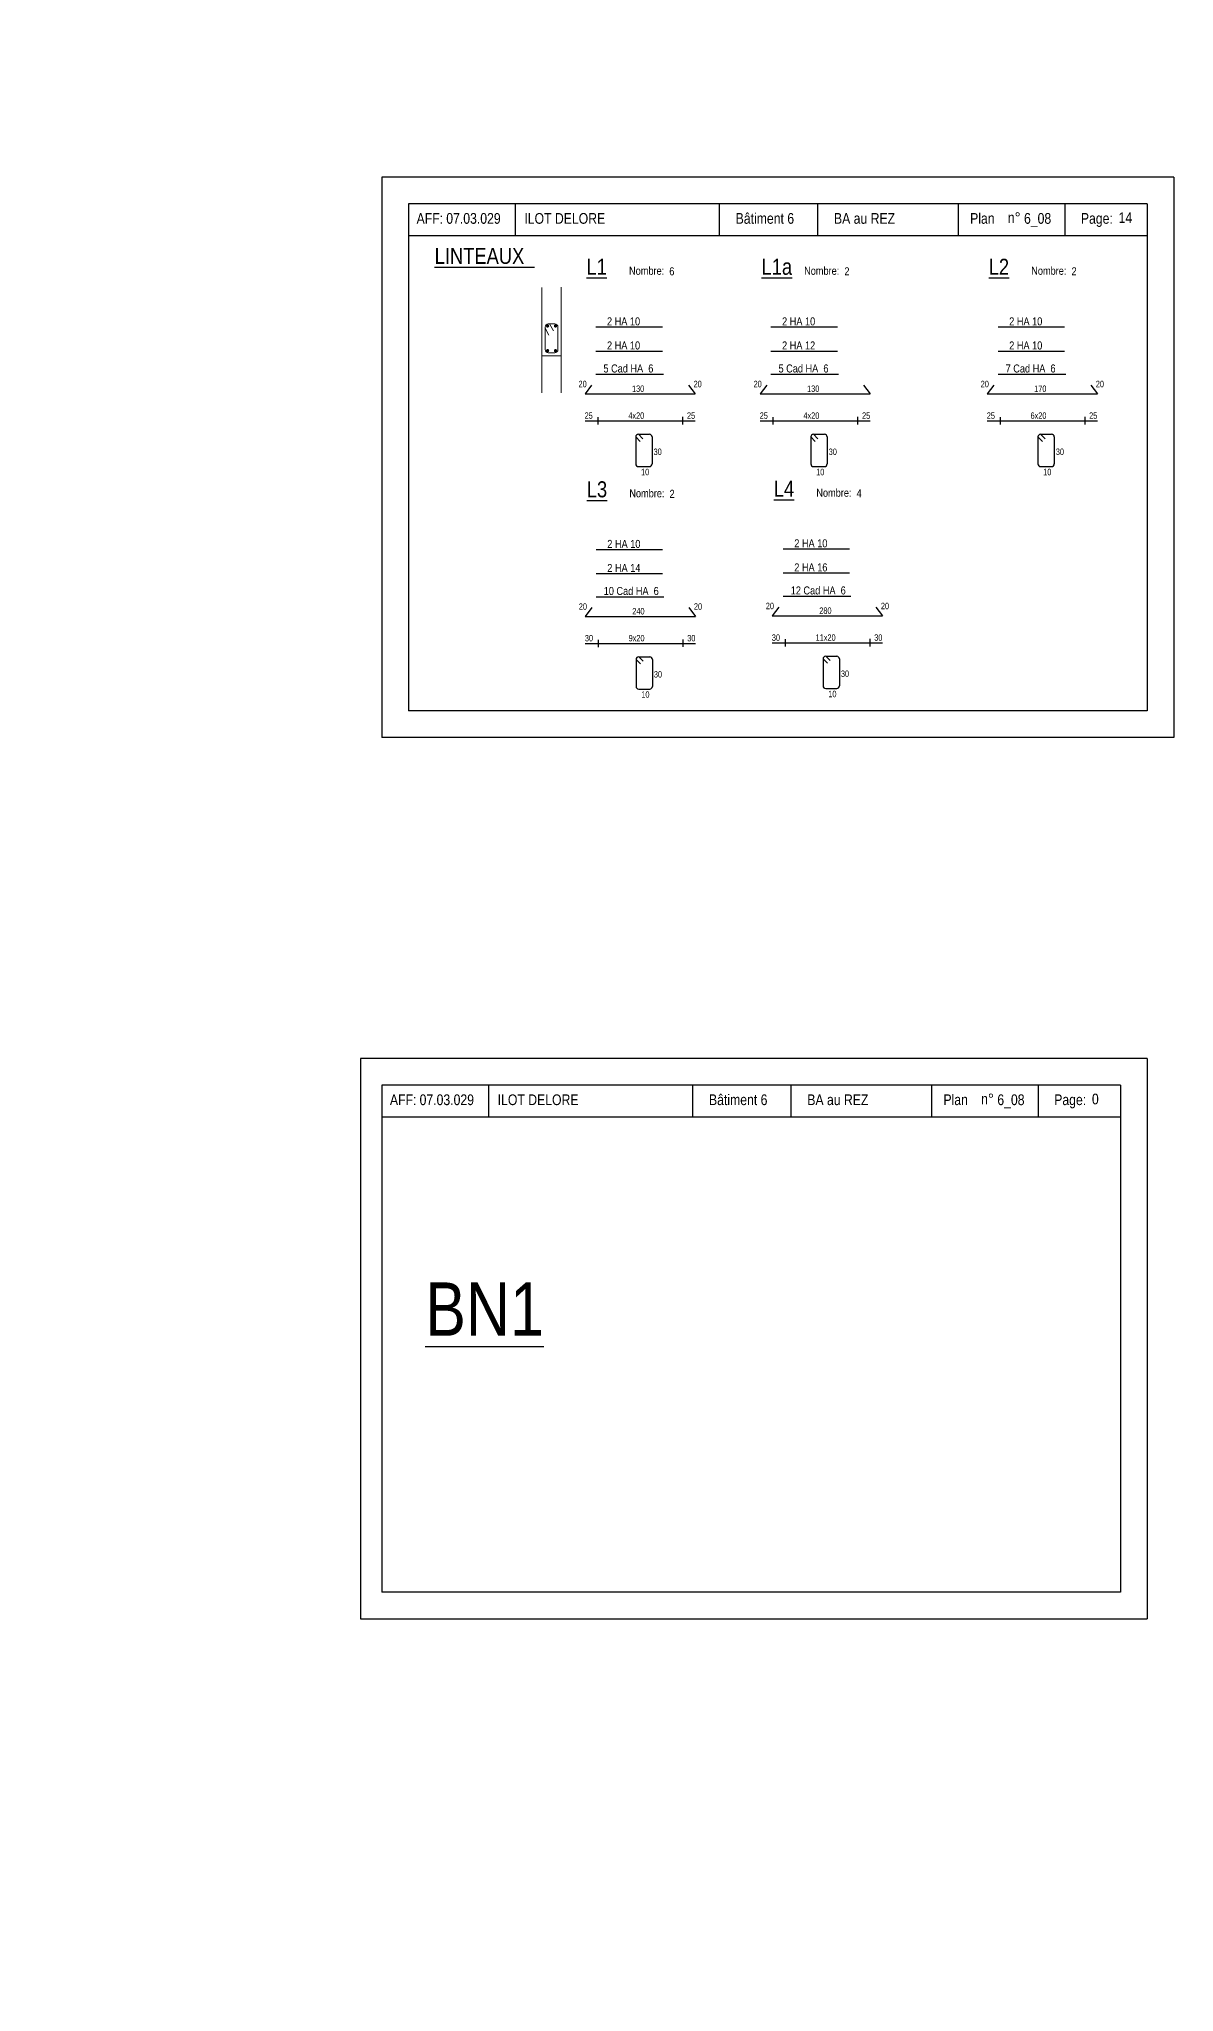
# Model space of a CAD drawing. Header units: metres. Extents: x -9927 to 45032, y -190416 to 12166.
# Drawn here: x -195 to 1933, y -72303 to -68642 of the extents above; entities that cross this region are included whole.
import ezdxf
from ezdxf.enums import TextEntityAlignment as Align

# ---------------------------------------------------------------- set-up
doc = ezdxf.new("R2010")
doc.units = ezdxf.units.M
doc.header["$PDMODE"] = 65
for name, color, linetype in [('01_fenetres', 171, 'Continuous'), ('01_linteaux', 3, 'Continuous'), ('01_poch_murs', 251, 'Continuous'), ('01_texte', 230, 'Continuous'), ('AA_COTES', 2, 'Continuous')]:
    doc.layers.add(name, color=color, linetype=linetype)
doc.styles.add('STYLE2', font='ARIALN.TTF')
doc.dimstyles.new('JB25', dxfattribs={"dimscale": 0.1, "dimtxt": 150, "dimasz": 17, "dimexe": 0.1, "dimexo": 0.1, "dimgap": 0.09, "dimtad": 1, "dimdec": 1, "dimlfac": 0.5, "dimdsep": 46, "dimtxsty": 'STYLE2', "dimblk1": 'BOND_G', "dimblk2": 'BOND_D', "dimsah": 1, "dimcen": 1.5, "dimdle": 0.01, "dimse1": 1, "dimse2": 1, "dimclrd": 4, "dimclre": 2, "dimclrt": 5, "dimadec": 0, "dimazin": 0, "dimtfac": 2.333333, "dimtdec": 1, "dimtix": 1, "dimtmove": 2, "dimatfit": 3, "dimldrblk": 'BOND_G', "dimfxl": 1, "dimtolj": 1, "dimtzin": 0, "dimarcsym": 0})

# ---------------------------------------------------------------- blocks, each defined once
blk = doc.blocks.new('BOND_G')
at = {"layer": 'AA_COTES', "color": 0}
for p, q in [((5, 0), (-5, 0)), ((1.8, 1.8), (-1.8, -1.8)), ((0, -5), (0, 15))]:
    blk.add_line(p, q, dxfattribs=at)
blk = doc.blocks.new('BOND_D')
at = {"layer": 'AA_COTES', "color": 0}
for p, q in [((5, 0), (-5, 0)), ((-1.8, -1.8), (1.8, 1.8)), ((0, 5), (0, -15))]:
    blk.add_line(p, q, dxfattribs=at)
blk = doc.blocks.new('*D1681')
at = {"layer": '01_poch_murs', "color": 4, "lineweight": -2, "transparency": 16777216}
blk.add_line((-184.6, 82.3), (-158, 82.3), dxfattribs=at)
at = {"layer": 'DEFPOINTS', "color": 0, "lineweight": 0, "transparency": 16777216}
for p in [(-156.3, 82.3), (-186.3, 0), (-156.3, -170313.1)]:
    blk.add_point(p, dxfattribs=at)
at = {"layer": '01_poch_murs', "color": 4, "lineweight": -2, "transparency": 16777216, "xscale": 1.7, "yscale": 1.7, "zscale": 1.7, "rotation": 180}
blk.add_blockref('BOND_G', (-186.3, 82.3), dxfattribs=at)
at = {"layer": '01_poch_murs', "color": 4, "lineweight": -2, "transparency": 16777216, "xscale": 1.7, "yscale": 1.7, "zscale": 1.7}
blk.add_blockref('BOND_D', (-156.3, 82.3), dxfattribs=at)
at = {"layer": '01_poch_murs', "color": 5, "transparency": 16777216, "insert": (-171.3, 90), "char_height": 15, "attachment_point": 5, "style": 'STYLE2'}
blk.add_mtext('\\A1;15', dxfattribs=at)

msp = doc.modelspace()

# ---------------------------------------------------------------- linework, layer by layer
at = {"layer": '01_fenetres', "ltscale": 30}
for p, q in [((497.66, -68951.09), (497.66, -69901.09)), ((497.66, -68951.09), (497.66, -69901.09)), ((497.66, -68951.09), (497.66, -69901.09)), ((1882.66, -68951.09), (497.66, -68951.09)), ((697.66, -68951.09), (697.66, -69011.09)), ((1080.16, -68951.09), (1080.16, -69011.09)), ((1264.42, -68951.09), (1264.42, -69011.09)), ((1528.52, -69011.09), (1528.52, -68951.09)), ((1728.52, -69011.09), (1728.52, -68951.09)), ((1882.66, -68951.09), (1882.66, -69901.09)), ((1882.66, -69011.09), (497.66, -69011.09)), ((1882.66, -69901.09), (497.66, -69901.09)), ((447.66, -70603.08), (447.66, -71553.08)), ((1832.66, -70603.08), (447.66, -70603.08)), ((647.66, -70603.08), (647.66, -70663.08)), ((1030.16, -70603.08), (1030.16, -70663.08)), ((1214.42, -70603.08), (1214.42, -70663.08)), ((1478.52, -70663.08), (1478.52, -70603.08)), ((1678.52, -70663.08), (1678.52, -70603.08)), ((1832.66, -70603.08), (1832.66, -71553.08)), ((1832.66, -70663.08), (447.66, -70663.08)), ((1832.66, -71553.08), (447.66, -71553.08))]:
    msp.add_line(p, q, dxfattribs=at)
at = {"layer": '01_linteaux', "linetype": 'ByBlock', "lineweight": 18}
for p, q in [((747.91, -69107.93), (747.91, -69305.12)), ((783.91, -69107.42), (783.91, -69305.12)), ((753.91, -69182), (753.91, -69224)), ((759.91, -69176), (771.91, -69176)), ((762.31, -69176), (769.54, -69188.98)), ((777.91, -69182), (777.91, -69224)), ((753.91, -69184.17), (761.14, -69197.15)), ((747.91, -69236), (769.91, -69236)), ((759.91, -69230), (771.91, -69230)), ((769.91, -69236), (783.91, -69236)), ((769.91, -69236), (769.91, -69236))]:
    msp.add_line(p, q, dxfattribs=at)
at = {"layer": '01_linteaux', "linetype": 'Continuous'}
for p, q in [((828.65, -69357.78), (1035.11, -69357.78)), ((852.66, -69351.07), (852.66, -69364.48)), ((1011.4, -69350.41), (1011.4, -69364.36)), ((1156.86, -69357.78), (1363.31, -69357.78)), ((1180.86, -69351.07), (1180.86, -69364.48)), ((1339.6, -69350.41), (1339.6, -69364.36)), ((1582.59, -69357.78), (1789.05, -69357.78)), ((1606.6, -69351.07), (1606.6, -69364.48)), ((1765.34, -69350.41), (1765.34, -69364.36)), ((923.72, -69387.82), (923.72, -69438.35)), ((923.72, -69387.82), (932.12, -69396.15)), ((928.72, -69382.82), (949.34, -69382.82)), ((928.72, -69382.82), (937.12, -69391.15)), ((954.34, -69387.82), (954.34, -69438.35)), ((1251.93, -69387.82), (1251.93, -69438.35)), ((1251.93, -69387.82), (1260.33, -69396.15)), ((1256.93, -69382.82), (1277.55, -69382.82)), ((1256.93, -69382.82), (1265.33, -69391.15)), ((1282.55, -69387.82), (1282.55, -69438.35)), ((1677.66, -69387.82), (1677.66, -69438.35)), ((1677.66, -69387.82), (1686.06, -69396.15)), ((1682.66, -69382.82), (1703.28, -69382.82)), ((1682.66, -69382.82), (1691.06, -69391.15)), ((1708.28, -69387.82), (1708.28, -69438.35)), ((954.34, -69436.32), (954.34, -69438.35)), ((1282.55, -69436.32), (1282.55, -69438.35)), ((1708.28, -69436.32), (1708.28, -69438.35)), ((928.72, -69443.35), (949.34, -69443.35)), ((1256.93, -69443.35), (1277.55, -69443.35)), ((1682.66, -69443.35), (1703.28, -69443.35)), ((853.19, -69768.19), (853.19, -69781.6)), ((1011.93, -69767.53), (1011.93, -69781.48)), ((1203.73, -69767.12), (1203.73, -69780.54)), ((1362.47, -69766.47), (1362.47, -69780.42)), ((829.18, -69774.89), (1035.64, -69774.89)), ((924.25, -69804.94), (924.25, -69855.47)), ((924.25, -69804.94), (932.65, -69813.27)), ((929.25, -69799.94), (949.87, -69799.94)), ((929.25, -69799.94), (937.65, -69808.27)), ((954.87, -69804.94), (954.87, -69855.47)), ((1179.72, -69773.83), (1386.18, -69773.83)), ((1274.79, -69803.88), (1274.79, -69854.41)), ((1274.79, -69803.88), (1283.2, -69812.2)), ((1279.79, -69798.88), (1300.41, -69798.88)), ((1279.79, -69798.88), (1288.2, -69807.2)), ((1305.41, -69803.88), (1305.41, -69854.41)), ((929.25, -69860.47), (949.87, -69860.47)), ((954.87, -69853.44), (954.87, -69855.47)), ((1279.79, -69859.41), (1300.41, -69859.41)), ((1305.41, -69852.38), (1305.41, -69854.41))]:
    msp.add_line(p, q, dxfattribs=at)
at = {"layer": '01_linteaux', "linetype": 'ByBlock', "lineweight": 18}
for centre, start, end in [((759.91, -69182), 90, 180), ((771.91, -69182), 0, 90), ((759.91, -69224), 180, 270), ((771.91, -69224), 270, 0)]:
    msp.add_arc(centre, 6, start, end, dxfattribs=at)
at = {"layer": '01_linteaux', "linetype": 'Continuous'}
for centre, start, end in [((928.72, -69387.82), 90, 180), ((949.34, -69387.82), 0, 90), ((1256.93, -69387.82), 90, 180), ((1277.55, -69387.82), 0, 90), ((1682.66, -69387.82), 90, 180), ((1703.28, -69387.82), 0, 90), ((928.72, -69438.35), 180, 270), ((949.34, -69438.35), 270, 0), ((1256.93, -69438.35), 180, 270), ((1277.55, -69438.35), 270, 0), ((1682.66, -69438.35), 180, 270), ((1703.28, -69438.35), 270, 0), ((929.25, -69804.94), 90, 180), ((949.87, -69804.94), 0, 90), ((1279.79, -69803.88), 90, 180), ((1300.41, -69803.88), 0, 90), ((929.25, -69855.47), 180, 270), ((949.87, -69855.47), 270, 0), ((1279.79, -69854.41), 180, 270), ((1300.41, -69854.41), 270, 0)]:
    msp.add_arc(centre, 5, start, end, dxfattribs=at)
at = {"layer": '01_texte', "ltscale": 30}
for p, q in [((447.66, -68901.09), (447.66, -69951.09)), ((1932.66, -68901.09), (447.66, -68901.09)), ((1932.66, -68901.09), (1932.66, -69951.09)), ((849.02, -69181.71), (973.64, -69181.71)), ((1177.22, -69181.71), (1301.85, -69181.71)), ((1602.96, -69181.71), (1727.58, -69181.71)), ((849.02, -69226.79), (973.64, -69226.79)), ((1177.22, -69226.79), (1301.85, -69226.79)), ((1602.96, -69226.79), (1727.58, -69226.79)), ((841.07, -69290.69), (828.65, -69307.24)), ((849.02, -69270.45), (975.86, -69270.45)), ((1022.69, -69290.69), (1035.11, -69307.24)), ((1169.27, -69290.69), (1156.86, -69307.24)), ((1177.22, -69270.45), (1304.07, -69270.45)), ((1350.9, -69290.69), (1363.31, -69307.24)), ((1595.01, -69290.69), (1582.59, -69307.24)), ((1602.96, -69270.45), (1729.8, -69270.45)), ((1776.63, -69290.69), (1789.05, -69307.24)), ((828.65, -69307.24), (1035.11, -69307.24)), ((1156.86, -69307.24), (1363.31, -69307.24)), ((1582.59, -69307.24), (1789.05, -69307.24)), ((849.55, -69598.83), (974.17, -69598.83)), ((1200.09, -69597.77), (1324.72, -69597.77)), ((849.55, -69643.91), (974.17, -69643.91)), ((1200.09, -69642.85), (1324.72, -69642.85)), ((849.55, -69687.57), (976.39, -69687.57)), ((1200.09, -69686.5), (1326.93, -69686.5)), ((841.6, -69707.81), (829.18, -69724.36)), ((829.18, -69724.36), (1035.64, -69724.36)), ((1023.22, -69707.81), (1035.64, -69724.36)), ((1192.14, -69706.75), (1179.72, -69723.3)), ((1179.72, -69723.3), (1386.18, -69723.3)), ((1373.77, -69706.75), (1386.18, -69723.3)), ((1932.66, -69951.09), (447.66, -69951.09)), ((408.06, -70553.08), (408.06, -71603.08)), ((1882.66, -70553.08), (408.06, -70553.08)), ((1882.66, -70553.08), (1882.66, -71603.08)), ((408.06, -71603.08), (1882.66, -71603.08))]:
    msp.add_line(p, q, dxfattribs=at)
at = {"layer": '01_texte', "ltscale": 30, "const_width": 3, "flags": 128}
for points in [[(759.99, -69179.92, 1), (756.99, -69179.92, 1)], [(771.84, -69179.92, -1), (774.84, -69179.92, -1)], [(759.99, -69226.08, -1), (756.99, -69226.08, -1)], [(771.84, -69226.08, 1), (774.84, -69226.08, 1)]]:
    msp.add_lwpolyline(points, format="xyb", close=True, dxfattribs=at)

# ---------------------------------------------------------------- texts
at = {"layer": '01_texte', "style": 'STYLE2'}
for s, height, p in [('AFF:', 20, (512.95, -68988.24)), ('07.03.029', 20, (568.62, -68988.24)), ('ILOT DELORE', 20, (715, -68988.24)), ('Bâtiment 6', 20, (1111.1, -68988.24)), ('BA au REZ', 20, (1295.36, -68988.24)), ('Plan', 20, (1550.57, -68988.24)), ('n%%D', 20, (1621.25, -68986.8)), ('6_08', 20, (1651.6, -68988.24)), ('Page:', 20, (1758.24, -68988.24)), ('14', 20, (1828.92, -68986.8)), ('%%UL1', 30, (831.44, -69083.89)), ('Nombre:', 15, (911.25, -69083.89)), ('6', 15, (986.67, -69084.9)), ('%%UL1a', 30, (1159.64, -69083.89)), ('Nombre:', 15, (1239.45, -69083.89)), ('2', 15, (1314.87, -69084.9)), ('%%UL2', 30, (1585.38, -69083.89)), ('Nombre:', 15, (1665.19, -69083.89)), ('2', 15, (1740.61, -69084.9)), ('2 HA 10', 15, (869.89, -69178.76)), ('2 HA 10', 15, (1198.09, -69178.76)), ('2 HA 10', 15, (1623.83, -69178.76)), ('2 HA 10', 15, (869.89, -69223.84)), ('2 HA 12', 15, (1198.09, -69223.84)), ('2 HA 10', 15, (1623.83, -69223.84)), ('5 Cad HA  6', 15, (863.21, -69267)), ('5 Cad HA  6', 15, (1191.42, -69267)), ('7 Cad HA  6', 15, (1617.15, -69267)), ('20', 12, (816.51, -69294.64)), ('130', 12, (916.77, -69303.45)), ('20', 12, (1032.25, -69294.64)), ('20', 12, (1144.72, -69294.64)), ('130', 12, (1244.97, -69303.45)), ('20', 12, (1570.45, -69294.64)), ('170', 12, (1670.71, -69303.45)), ('20', 12, (1786.19, -69294.64)), ('25', 12, (827.88, -69353.87)), ('4x20', 12, (909.92, -69353.87)), ('25', 12, (1019.77, -69353.87)), ('25', 12, (1156.09, -69353.87)), ('4x20', 12, (1238.13, -69353.87)), ('25', 12, (1347.97, -69353.87)), ('25', 12, (1581.82, -69353.87)), ('6x20', 12, (1663.86, -69353.87)), ('25', 12, (1773.71, -69353.87)), ('30', 12, (957.29, -69421.64)), ('30', 12, (1285.5, -69421.64)), ('30', 12, (1711.23, -69421.64)), ('%%UL3', 30, (831.97, -69501.01)), ('10', 12, (933.7, -69459.61)), ('%%UL4', 30, (1182.51, -69499.95)), ('10', 12, (1261.91, -69459.61)), ('10', 12, (1687.65, -69459.61)), ('Nombre:', 15, (911.78, -69501.01)), ('2', 15, (987.2, -69502.02)), ('Nombre:', 15, (1262.32, -69499.95)), ('4', 15, (1337.74, -69500.95)), ('2 HA 10', 15, (870.42, -69595.88)), ('2 HA 10', 15, (1220.96, -69594.81)), ('2 HA 14', 15, (870.42, -69640.96)), ('2 HA 16', 15, (1220.96, -69639.89)), ('10 Cad HA  6', 15, (863.74, -69684.12)), ('12 Cad HA  6', 15, (1214.29, -69683.06)), ('20', 12, (817.04, -69711.76)), ('240', 12, (917.3, -69720.57)), ('20', 12, (1032.78, -69711.76)), ('20', 12, (1167.59, -69710.7)), ('280', 12, (1267.84, -69719.51)), ('20', 12, (1383.32, -69710.7)), ('30', 12, (828.41, -69770.99)), ('9x20', 12, (910.45, -69770.99)), ('30', 12, (1020.3, -69770.99)), ('30', 12, (1178.95, -69769.93)), ('11x20', 12, (1260.99, -69769.93)), ('30', 12, (1370.84, -69769.93)), ('30', 12, (957.82, -69838.76)), ('30', 12, (1308.36, -69837.7)), ('10', 12, (934.24, -69876.72)), ('10', 12, (1284.78, -69875.66)), ('AFF:', 20, (462.95, -70640.23)), ('07.03.029', 20, (518.62, -70640.23)), ('ILOT DELORE', 20, (665, -70640.23)), ('Bâtiment 6', 20, (1061.1, -70640.23)), ('BA au REZ', 20, (1245.36, -70640.23)), ('Plan', 20, (1500.57, -70640.23)), ('n%%D', 20, (1571.25, -70638.79)), ('6_08', 20, (1601.6, -70640.23)), ('Page:', 20, (1708.24, -70640.23)), ('0', 20, (1778.92, -70638.79))]:
    msp.add_text(s, height=height, dxfattribs=at).set_placement(p)
for s, height, p in [('%%ULINTEAUX  ', 30, (640.38, -69048.71)), ('%%UBN1', 100, (640.38, -71022.68))]:
    msp.add_text(s, height=height, dxfattribs=at).set_placement(p, align=Align.MIDDLE)

# ---------------------------------------------------------------- dimensions: what is measured, and where the dimension line sits
at = {"layer": '01_poch_murs'}
dim = msp.add_linear_dim(base=(-156.3, 82.34), p1=(-186.26, 0), p2=(-156.3, -170313.05), dimstyle='JB25', dxfattribs=at)
dim.commit()
dim.dimension.update_dxf_attribs({"geometry": '*D1681', "text_midpoint": (-171.28, 90)})

doc.saveas('drawing.dxf')
